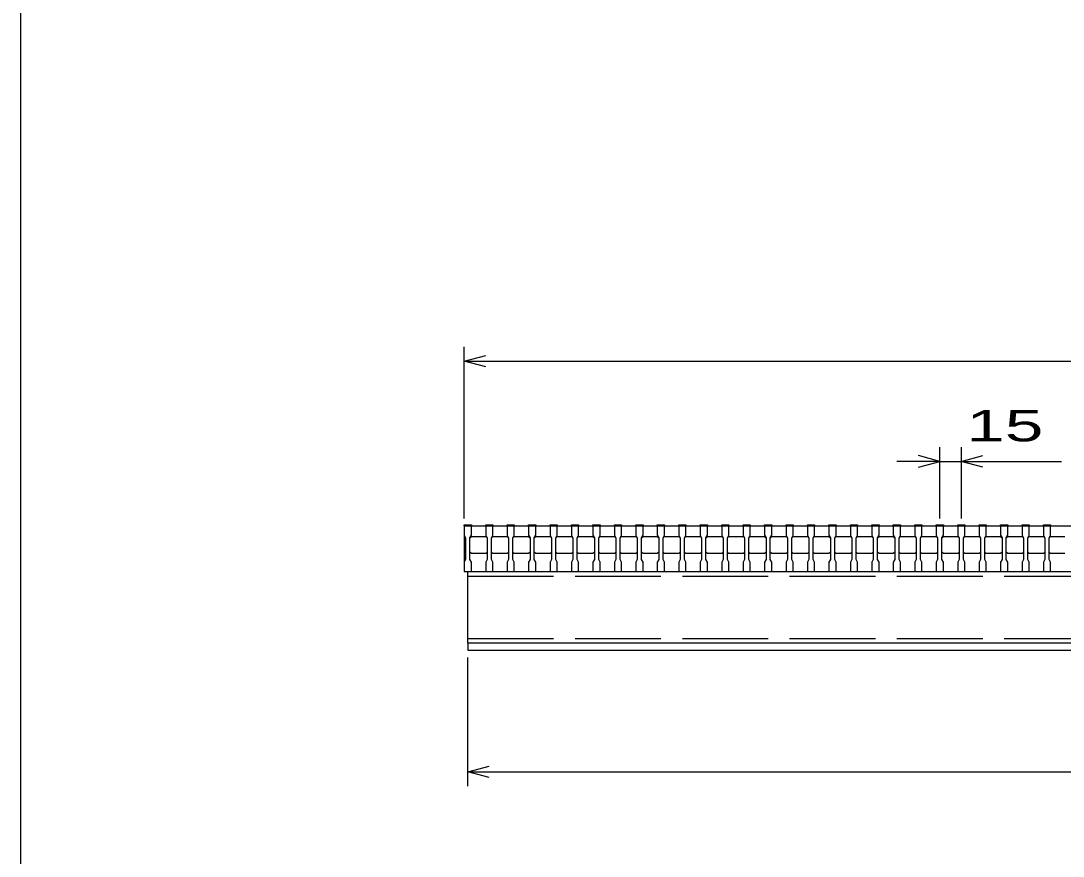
# Model space of a CAD drawing. Units: millimetres, scale not verified. Extents: x -1820 to 1731, y -1282 to 1054.
# Drawn here: x -1729 to -1000, y -698 to -114 of the extents above; entities that cross this region are included whole.
import ezdxf
from ezdxf.enums import TextEntityAlignment as Align

# ---------------------------------------------------------------- set-up
doc = ezdxf.new("R2010")
doc.units = ezdxf.units.MM
doc.header["$LTSCALE"] = 10
doc.linetypes.add('DASHED', pattern=[7.5, 6, -1.5])
for name, color, linetype, lineweight in [('0_2', 150, 'Continuous', 25), ('16', 3, 'Continuous', 25), ('22', 4, 'Continuous', 25)]:
    doc.layers.add(name, color=color, linetype=linetype, lineweight=lineweight)
doc.styles.add('ベクトル', font='')
doc.styles.get('ベクトル').set_extended_font_data('ベクトル')

msp = doc.modelspace()

# ---------------------------------------------------------------- linework, layer by layer
at = {"layer": '0_2'}
msp.add_line((-1729, -1146.5), (-1729, 1053.5), dxfattribs=at)
at = {"layer": '16'}
for p, q in [((-1419, -467.5), (-1419, -466.8)), ((-1419, -466.8), (-1414, -466.8)), ((-1419, -467.5), (-1419, -474)), ((-1414, -467.5), (-1419, -467.5)), ((-1419, -467.5), (-1419, -499.5)), ((-1419, -467.5), (-424, -467.5)), ((-1414, -466.8), (-1414, -467.5)), ((-1414, -474), (-1414, -467.5)), ((-1404, -467.5), (-1404, -466.8)), ((-1404, -466.8), (-1399, -466.8)), ((-1404, -467.5), (-1404, -474)), ((-1399, -467.5), (-1404, -467.5)), ((-1399, -466.8), (-1399, -467.5)), ((-1399, -474), (-1399, -467.5)), ((-1389, -467.5), (-1389, -466.8)), ((-1389, -466.8), (-1384, -466.8)), ((-1389, -467.5), (-1389, -474)), ((-1384, -467.5), (-1389, -467.5)), ((-1384, -466.8), (-1384, -467.5)), ((-1384, -474), (-1384, -467.5)), ((-1374, -467.5), (-1374, -466.8)), ((-1374, -466.8), (-1369, -466.8)), ((-1374, -467.5), (-1374, -474)), ((-1369, -467.5), (-1374, -467.5)), ((-1369, -466.8), (-1369, -467.5)), ((-1369, -474), (-1369, -467.5)), ((-1359, -467.5), (-1359, -466.8)), ((-1359, -466.8), (-1354, -466.8)), ((-1359, -467.5), (-1359, -474)), ((-1354, -467.5), (-1359, -467.5)), ((-1354, -466.8), (-1354, -467.5)), ((-1354, -474), (-1354, -467.5)), ((-1344, -467.5), (-1344, -466.8)), ((-1344, -466.8), (-1339, -466.8)), ((-1344, -467.5), (-1344, -474)), ((-1339, -467.5), (-1344, -467.5)), ((-1339, -466.8), (-1339, -467.5)), ((-1339, -474), (-1339, -467.5)), ((-1329, -467.5), (-1329, -466.8)), ((-1329, -466.8), (-1324, -466.8)), ((-1329, -467.5), (-1329, -474)), ((-1324, -467.5), (-1329, -467.5)), ((-1324, -466.8), (-1324, -467.5)), ((-1324, -474), (-1324, -467.5)), ((-1314, -467.5), (-1314, -466.8)), ((-1314, -466.8), (-1309, -466.8)), ((-1314, -467.5), (-1314, -474)), ((-1309, -467.5), (-1314, -467.5)), ((-1309, -466.8), (-1309, -467.5)), ((-1309, -474), (-1309, -467.5)), ((-1299, -467.5), (-1299, -466.8)), ((-1299, -466.8), (-1294, -466.8)), ((-1299, -467.5), (-1299, -474)), ((-1294, -467.5), (-1299, -467.5)), ((-1294, -466.8), (-1294, -467.5)), ((-1294, -474), (-1294, -467.5)), ((-1284, -467.5), (-1284, -466.8)), ((-1284, -466.8), (-1279, -466.8)), ((-1284, -467.5), (-1284, -474)), ((-1279, -467.5), (-1284, -467.5)), ((-1279, -466.8), (-1279, -467.5)), ((-1279, -474), (-1279, -467.5)), ((-1269, -467.5), (-1269, -466.8)), ((-1269, -466.8), (-1264, -466.8)), ((-1269, -467.5), (-1269, -474)), ((-1264, -467.5), (-1269, -467.5)), ((-1264, -466.8), (-1264, -467.5)), ((-1264, -474), (-1264, -467.5)), ((-1254, -467.5), (-1254, -466.8)), ((-1254, -466.8), (-1249, -466.8)), ((-1254, -467.5), (-1254, -474)), ((-1249, -467.5), (-1254, -467.5)), ((-1249, -466.8), (-1249, -467.5)), ((-1249, -474), (-1249, -467.5)), ((-1239, -467.5), (-1239, -466.8)), ((-1239, -466.8), (-1234, -466.8)), ((-1239, -467.5), (-1239, -474)), ((-1234, -467.5), (-1239, -467.5)), ((-1234, -466.8), (-1234, -467.5)), ((-1234, -474), (-1234, -467.5)), ((-1224, -467.5), (-1224, -466.8)), ((-1224, -466.8), (-1219, -466.8)), ((-1224, -467.5), (-1224, -474)), ((-1219, -467.5), (-1224, -467.5)), ((-1219, -466.8), (-1219, -467.5)), ((-1219, -474), (-1219, -467.5)), ((-1209, -467.5), (-1209, -466.8)), ((-1209, -466.8), (-1204, -466.8)), ((-1209, -467.5), (-1209, -474)), ((-1204, -467.5), (-1209, -467.5)), ((-1204, -466.8), (-1204, -467.5)), ((-1204, -474), (-1204, -467.5)), ((-1194, -467.5), (-1194, -466.8)), ((-1194, -466.8), (-1189, -466.8)), ((-1194, -467.5), (-1194, -474)), ((-1189, -467.5), (-1194, -467.5)), ((-1189, -466.8), (-1189, -467.5)), ((-1189, -474), (-1189, -467.5)), ((-1179, -467.5), (-1179, -466.8)), ((-1179, -466.8), (-1174, -466.8)), ((-1179, -467.5), (-1179, -474)), ((-1174, -467.5), (-1179, -467.5)), ((-1174, -466.8), (-1174, -467.5)), ((-1174, -474), (-1174, -467.5)), ((-1164, -467.5), (-1164, -466.8)), ((-1164, -466.8), (-1159, -466.8)), ((-1164, -467.5), (-1164, -474)), ((-1159, -467.5), (-1164, -467.5)), ((-1159, -466.8), (-1159, -467.5)), ((-1159, -474), (-1159, -467.5)), ((-1149, -467.5), (-1149, -466.8)), ((-1149, -466.8), (-1144, -466.8)), ((-1149, -467.5), (-1149, -474)), ((-1144, -467.5), (-1149, -467.5)), ((-1144, -466.8), (-1144, -467.5)), ((-1144, -474), (-1144, -467.5)), ((-1134, -467.5), (-1134, -466.8)), ((-1134, -466.8), (-1129, -466.8)), ((-1134, -467.5), (-1134, -474)), ((-1129, -467.5), (-1134, -467.5)), ((-1129, -466.8), (-1129, -467.5)), ((-1129, -474), (-1129, -467.5)), ((-1119, -467.5), (-1119, -466.8)), ((-1119, -466.8), (-1114, -466.8)), ((-1119, -467.5), (-1119, -474)), ((-1114, -467.5), (-1119, -467.5)), ((-1114, -466.8), (-1114, -467.5)), ((-1114, -474), (-1114, -467.5)), ((-1104, -467.5), (-1104, -466.8)), ((-1104, -466.8), (-1099, -466.8)), ((-1104, -467.5), (-1104, -474)), ((-1099, -467.5), (-1104, -467.5)), ((-1099, -466.8), (-1099, -467.5)), ((-1099, -474), (-1099, -467.5)), ((-1089, -467.5), (-1089, -466.8)), ((-1089, -466.8), (-1084, -466.8)), ((-1089, -467.5), (-1089, -474)), ((-1084, -467.5), (-1089, -467.5)), ((-1084, -466.8), (-1084, -467.5)), ((-1084, -474), (-1084, -467.5)), ((-1074, -467.5), (-1074, -466.8)), ((-1074, -466.8), (-1069, -466.8)), ((-1074, -467.5), (-1074, -474)), ((-1069, -467.5), (-1074, -467.5)), ((-1069, -466.8), (-1069, -467.5)), ((-1069, -474), (-1069, -467.5)), ((-1059, -467.5), (-1059, -466.8)), ((-1059, -466.8), (-1054, -466.8)), ((-1059, -467.5), (-1059, -474)), ((-1054, -467.5), (-1059, -467.5)), ((-1054, -466.8), (-1054, -467.5)), ((-1054, -474), (-1054, -467.5)), ((-1044, -467.5), (-1044, -466.8)), ((-1044, -466.8), (-1039, -466.8)), ((-1044, -467.5), (-1044, -474)), ((-1039, -467.5), (-1044, -467.5)), ((-1039, -466.8), (-1039, -467.5)), ((-1039, -474), (-1039, -467.5)), ((-1029, -467.5), (-1029, -466.8)), ((-1029, -466.8), (-1024, -466.8)), ((-1029, -467.5), (-1029, -474)), ((-1024, -467.5), (-1029, -467.5)), ((-1024, -466.8), (-1024, -467.5)), ((-1024, -474), (-1024, -467.5)), ((-1014, -467.5), (-1014, -466.8)), ((-1014, -466.8), (-1009, -466.8)), ((-1014, -467.5), (-1014, -474)), ((-1009, -467.5), (-1014, -467.5)), ((-1009, -466.8), (-1009, -467.5)), ((-1009, -474), (-1009, -467.5)), ((-1419, -474), (-1418, -476)), ((-1418, -476), (-1418, -491)), ((-1415, -476), (-1414, -474)), ((-1415, -476), (-1414, -475)), ((-1415, -491), (-1415, -476)), ((-1414, -475), (-1404, -475)), ((-1404, -474), (-1403, -476)), ((-1404, -475), (-1403, -476)), ((-1403, -476), (-1403, -491)), ((-1400, -476), (-1399, -474)), ((-1400, -476), (-1399, -475)), ((-1400, -491), (-1400, -476)), ((-1399, -475), (-1389, -475)), ((-1389, -474), (-1388, -476)), ((-1389, -475), (-1388, -476)), ((-1388, -476), (-1388, -491)), ((-1385, -476), (-1384, -474)), ((-1385, -476), (-1384, -475)), ((-1385, -491), (-1385, -476)), ((-1384, -475), (-1374, -475)), ((-1374, -474), (-1373, -476)), ((-1374, -475), (-1373, -476)), ((-1373, -476), (-1373, -491)), ((-1370, -476), (-1369, -474)), ((-1370, -476), (-1369, -475)), ((-1370, -491), (-1370, -476)), ((-1369, -475), (-1359, -475)), ((-1359, -474), (-1358, -476)), ((-1359, -475), (-1358, -476)), ((-1358, -476), (-1358, -491)), ((-1355, -476), (-1354, -474)), ((-1355, -476), (-1354, -475)), ((-1355, -491), (-1355, -476)), ((-1354, -475), (-1344, -475)), ((-1344, -474), (-1343, -476)), ((-1344, -475), (-1343, -476)), ((-1343, -476), (-1343, -491)), ((-1340, -476), (-1339, -474)), ((-1340, -476), (-1339, -475)), ((-1340, -491), (-1340, -476)), ((-1339, -475), (-1329, -475)), ((-1329, -474), (-1328, -476)), ((-1329, -475), (-1328, -476)), ((-1328, -476), (-1328, -491)), ((-1325, -476), (-1324, -474)), ((-1325, -476), (-1324, -475)), ((-1325, -491), (-1325, -476)), ((-1324, -475), (-1314, -475)), ((-1314, -474), (-1313, -476)), ((-1314, -475), (-1313, -476)), ((-1313, -476), (-1313, -491)), ((-1310, -476), (-1309, -474)), ((-1310, -476), (-1309, -475)), ((-1310, -491), (-1310, -476)), ((-1309, -475), (-1299, -475)), ((-1299, -474), (-1298, -476)), ((-1299, -475), (-1298, -476)), ((-1298, -476), (-1298, -491)), ((-1295, -476), (-1294, -474)), ((-1295, -476), (-1294, -475)), ((-1295, -491), (-1295, -476)), ((-1294, -475), (-1284, -475)), ((-1284, -474), (-1283, -476)), ((-1284, -475), (-1283, -476)), ((-1283, -476), (-1283, -491)), ((-1280, -476), (-1279, -474)), ((-1280, -476), (-1279, -475)), ((-1280, -491), (-1280, -476)), ((-1279, -475), (-1269, -475)), ((-1269, -474), (-1268, -476)), ((-1269, -475), (-1268, -476)), ((-1268, -476), (-1268, -491)), ((-1265, -476), (-1264, -474)), ((-1265, -476), (-1264, -475)), ((-1265, -491), (-1265, -476)), ((-1264, -475), (-1254, -475)), ((-1254, -474), (-1253, -476)), ((-1254, -475), (-1253, -476)), ((-1253, -476), (-1253, -491)), ((-1250, -476), (-1249, -474)), ((-1250, -476), (-1249, -475)), ((-1250, -491), (-1250, -476)), ((-1249, -475), (-1239, -475)), ((-1239, -474), (-1238, -476)), ((-1239, -475), (-1238, -476)), ((-1238, -476), (-1238, -491)), ((-1235, -476), (-1234, -474)), ((-1235, -476), (-1234, -475)), ((-1235, -491), (-1235, -476)), ((-1234, -475), (-1224, -475)), ((-1224, -474), (-1223, -476)), ((-1224, -475), (-1223, -476)), ((-1223, -476), (-1223, -491)), ((-1220, -476), (-1219, -474)), ((-1220, -476), (-1219, -475)), ((-1220, -491), (-1220, -476)), ((-1219, -475), (-1209, -475)), ((-1209, -474), (-1208, -476)), ((-1209, -475), (-1208, -476)), ((-1208, -476), (-1208, -491)), ((-1205, -476), (-1204, -474)), ((-1205, -476), (-1204, -475)), ((-1205, -491), (-1205, -476)), ((-1204, -475), (-1194, -475)), ((-1194, -474), (-1193, -476)), ((-1194, -475), (-1193, -476)), ((-1193, -476), (-1193, -491)), ((-1190, -476), (-1189, -474)), ((-1190, -476), (-1189, -475)), ((-1190, -491), (-1190, -476)), ((-1189, -475), (-1179, -475)), ((-1179, -474), (-1178, -476)), ((-1179, -475), (-1178, -476)), ((-1178, -476), (-1178, -491)), ((-1175, -476), (-1174, -474)), ((-1175, -476), (-1174, -475)), ((-1175, -491), (-1175, -476)), ((-1174, -475), (-1164, -475)), ((-1164, -474), (-1163, -476)), ((-1164, -475), (-1163, -476)), ((-1163, -476), (-1163, -491)), ((-1160, -476), (-1159, -474)), ((-1160, -476), (-1159, -475)), ((-1160, -491), (-1160, -476)), ((-1159, -475), (-1149, -475)), ((-1149, -474), (-1148, -476)), ((-1149, -475), (-1148, -476)), ((-1148, -476), (-1148, -491)), ((-1145, -476), (-1144, -474)), ((-1145, -476), (-1144, -475)), ((-1145, -491), (-1145, -476)), ((-1144, -475), (-1134, -475)), ((-1134, -474), (-1133, -476)), ((-1134, -475), (-1133, -476)), ((-1133, -476), (-1133, -491)), ((-1130, -476), (-1129, -474)), ((-1130, -476), (-1129, -475)), ((-1130, -491), (-1130, -476)), ((-1129, -475), (-1119, -475)), ((-1119, -474), (-1118, -476)), ((-1119, -475), (-1118, -476)), ((-1118, -476), (-1118, -491)), ((-1115, -476), (-1114, -474)), ((-1115, -476), (-1114, -475)), ((-1115, -491), (-1115, -476)), ((-1114, -475), (-1104, -475)), ((-1104, -474), (-1103, -476)), ((-1104, -475), (-1103, -476)), ((-1103, -476), (-1103, -491)), ((-1100, -476), (-1099, -474)), ((-1100, -476), (-1099, -475)), ((-1100, -491), (-1100, -476)), ((-1099, -475), (-1089, -475)), ((-1089, -474), (-1088, -476)), ((-1089, -475), (-1088, -476)), ((-1088, -476), (-1088, -491)), ((-1085, -476), (-1084, -474)), ((-1085, -476), (-1084, -475)), ((-1085, -491), (-1085, -476)), ((-1084, -475), (-1074, -475)), ((-1074, -474), (-1073, -476)), ((-1074, -475), (-1073, -476)), ((-1073, -476), (-1073, -491)), ((-1070, -476), (-1069, -474)), ((-1070, -476), (-1069, -475)), ((-1070, -491), (-1070, -476)), ((-1069, -475), (-1059, -475)), ((-1059, -474), (-1058, -476)), ((-1059, -475), (-1058, -476)), ((-1058, -476), (-1058, -491)), ((-1055, -476), (-1054, -474)), ((-1055, -476), (-1054, -475)), ((-1055, -491), (-1055, -476)), ((-1054, -475), (-1044, -475)), ((-1044, -474), (-1043, -476)), ((-1044, -475), (-1043, -476)), ((-1043, -476), (-1043, -491)), ((-1040, -476), (-1039, -474)), ((-1040, -476), (-1039, -475)), ((-1040, -491), (-1040, -476)), ((-1039, -475), (-1029, -475)), ((-1029, -474), (-1028, -476)), ((-1029, -475), (-1028, -476)), ((-1028, -476), (-1028, -491)), ((-1025, -476), (-1024, -474)), ((-1025, -476), (-1024, -475)), ((-1025, -491), (-1025, -476)), ((-1024, -475), (-1014, -475)), ((-1014, -474), (-1013, -476)), ((-1014, -475), (-1013, -476)), ((-1013, -476), (-1013, -491)), ((-1010, -476), (-1009, -474)), ((-1010, -476), (-1009, -475)), ((-1010, -491), (-1010, -476)), ((-1009, -475), (-999, -475)), ((-1414, -487), (-1415, -486)), ((-1404, -487), (-1414, -487)), ((-1403, -486), (-1404, -487)), ((-1399, -487), (-1400, -486)), ((-1389, -487), (-1399, -487)), ((-1388, -486), (-1389, -487)), ((-1384, -487), (-1385, -486)), ((-1374, -487), (-1384, -487)), ((-1373, -486), (-1374, -487)), ((-1369, -487), (-1370, -486)), ((-1359, -487), (-1369, -487)), ((-1358, -486), (-1359, -487)), ((-1354, -487), (-1355, -486)), ((-1344, -487), (-1354, -487)), ((-1343, -486), (-1344, -487)), ((-1339, -487), (-1340, -486)), ((-1329, -487), (-1339, -487)), ((-1328, -486), (-1329, -487)), ((-1324, -487), (-1325, -486)), ((-1314, -487), (-1324, -487)), ((-1313, -486), (-1314, -487)), ((-1309, -487), (-1310, -486)), ((-1299, -487), (-1309, -487)), ((-1298, -486), (-1299, -487)), ((-1294, -487), (-1295, -486)), ((-1284, -487), (-1294, -487)), ((-1283, -486), (-1284, -487)), ((-1279, -487), (-1280, -486)), ((-1269, -487), (-1279, -487)), ((-1268, -486), (-1269, -487)), ((-1264, -487), (-1265, -486)), ((-1254, -487), (-1264, -487)), ((-1253, -486), (-1254, -487)), ((-1249, -487), (-1250, -486)), ((-1239, -487), (-1249, -487)), ((-1238, -486), (-1239, -487)), ((-1234, -487), (-1235, -486)), ((-1224, -487), (-1234, -487)), ((-1223, -486), (-1224, -487)), ((-1219, -487), (-1220, -486)), ((-1209, -487), (-1219, -487)), ((-1208, -486), (-1209, -487)), ((-1204, -487), (-1205, -486)), ((-1194, -487), (-1204, -487)), ((-1193, -486), (-1194, -487)), ((-1189, -487), (-1190, -486)), ((-1179, -487), (-1189, -487)), ((-1178, -486), (-1179, -487)), ((-1174, -487), (-1175, -486)), ((-1164, -487), (-1174, -487)), ((-1163, -486), (-1164, -487)), ((-1159, -487), (-1160, -486)), ((-1149, -487), (-1159, -487)), ((-1148, -486), (-1149, -487)), ((-1144, -487), (-1145, -486)), ((-1134, -487), (-1144, -487)), ((-1133, -486), (-1134, -487)), ((-1129, -487), (-1130, -486)), ((-1119, -487), (-1129, -487)), ((-1118, -486), (-1119, -487)), ((-1114, -487), (-1115, -486)), ((-1104, -487), (-1114, -487)), ((-1103, -486), (-1104, -487)), ((-1099, -487), (-1100, -486)), ((-1089, -487), (-1099, -487)), ((-1088, -486), (-1089, -487)), ((-1084, -487), (-1085, -486)), ((-1074, -487), (-1084, -487)), ((-1073, -486), (-1074, -487)), ((-1069, -487), (-1070, -486)), ((-1059, -487), (-1069, -487)), ((-1058, -486), (-1059, -487)), ((-1054, -487), (-1055, -486)), ((-1044, -487), (-1054, -487)), ((-1043, -486), (-1044, -487)), ((-1039, -487), (-1040, -486)), ((-1029, -487), (-1039, -487)), ((-1028, -486), (-1029, -487)), ((-1024, -487), (-1025, -486)), ((-1014, -487), (-1024, -487)), ((-1013, -486), (-1014, -487)), ((-1009, -487), (-1010, -486)), ((-999, -487), (-1009, -487)), ((-1418, -491), (-1419, -493)), ((-1419, -493), (-1419, -499.5)), ((-1414, -493), (-1415, -491)), ((-1414, -499.5), (-1414, -493)), ((-1403, -491), (-1404, -493)), ((-1404, -493), (-1404, -499.5)), ((-1399, -493), (-1400, -491)), ((-1399, -499.5), (-1399, -493)), ((-1388, -491), (-1389, -493)), ((-1389, -493), (-1389, -499.5)), ((-1384, -493), (-1385, -491)), ((-1384, -499.5), (-1384, -493)), ((-1373, -491), (-1374, -493)), ((-1374, -493), (-1374, -499.5)), ((-1369, -493), (-1370, -491)), ((-1369, -499.5), (-1369, -493)), ((-1358, -491), (-1359, -493)), ((-1359, -493), (-1359, -499.5)), ((-1354, -493), (-1355, -491)), ((-1354, -499.5), (-1354, -493)), ((-1343, -491), (-1344, -493)), ((-1344, -493), (-1344, -499.5)), ((-1339, -493), (-1340, -491)), ((-1339, -499.5), (-1339, -493)), ((-1328, -491), (-1329, -493)), ((-1329, -493), (-1329, -499.5)), ((-1324, -493), (-1325, -491)), ((-1324, -499.5), (-1324, -493)), ((-1313, -491), (-1314, -493)), ((-1314, -493), (-1314, -499.5)), ((-1309, -493), (-1310, -491)), ((-1309, -499.5), (-1309, -493)), ((-1298, -491), (-1299, -493)), ((-1299, -493), (-1299, -499.5)), ((-1294, -493), (-1295, -491)), ((-1294, -499.5), (-1294, -493)), ((-1283, -491), (-1284, -493)), ((-1284, -493), (-1284, -499.5)), ((-1279, -493), (-1280, -491)), ((-1279, -499.5), (-1279, -493)), ((-1268, -491), (-1269, -493)), ((-1269, -493), (-1269, -499.5)), ((-1264, -493), (-1265, -491)), ((-1264, -499.5), (-1264, -493)), ((-1253, -491), (-1254, -493)), ((-1254, -493), (-1254, -499.5)), ((-1249, -493), (-1250, -491)), ((-1249, -499.5), (-1249, -493)), ((-1238, -491), (-1239, -493)), ((-1239, -493), (-1239, -499.5)), ((-1234, -493), (-1235, -491)), ((-1234, -499.5), (-1234, -493)), ((-1223, -491), (-1224, -493)), ((-1224, -493), (-1224, -499.5)), ((-1219, -493), (-1220, -491)), ((-1219, -499.5), (-1219, -493)), ((-1208, -491), (-1209, -493)), ((-1209, -493), (-1209, -499.5)), ((-1204, -493), (-1205, -491)), ((-1204, -499.5), (-1204, -493)), ((-1193, -491), (-1194, -493)), ((-1194, -493), (-1194, -499.5)), ((-1189, -493), (-1190, -491)), ((-1189, -499.5), (-1189, -493)), ((-1178, -491), (-1179, -493)), ((-1179, -493), (-1179, -499.5)), ((-1174, -493), (-1175, -491)), ((-1174, -499.5), (-1174, -493)), ((-1163, -491), (-1164, -493)), ((-1164, -493), (-1164, -499.5)), ((-1159, -493), (-1160, -491)), ((-1159, -499.5), (-1159, -493)), ((-1148, -491), (-1149, -493)), ((-1149, -493), (-1149, -499.5)), ((-1144, -493), (-1145, -491)), ((-1144, -499.5), (-1144, -493)), ((-1133, -491), (-1134, -493)), ((-1134, -493), (-1134, -499.5)), ((-1129, -493), (-1130, -491)), ((-1129, -499.5), (-1129, -493)), ((-1118, -491), (-1119, -493)), ((-1119, -493), (-1119, -499.5)), ((-1114, -493), (-1115, -491)), ((-1114, -499.5), (-1114, -493)), ((-1103, -491), (-1104, -493)), ((-1104, -493), (-1104, -499.5)), ((-1099, -493), (-1100, -491)), ((-1099, -499.5), (-1099, -493)), ((-1088, -491), (-1089, -493)), ((-1089, -493), (-1089, -499.5)), ((-1084, -493), (-1085, -491)), ((-1084, -499.5), (-1084, -493)), ((-1073, -491), (-1074, -493)), ((-1074, -493), (-1074, -499.5)), ((-1069, -493), (-1070, -491)), ((-1069, -499.5), (-1069, -493)), ((-1058, -491), (-1059, -493)), ((-1059, -493), (-1059, -499.5)), ((-1054, -493), (-1055, -491)), ((-1054, -499.5), (-1054, -493)), ((-1043, -491), (-1044, -493)), ((-1044, -493), (-1044, -499.5)), ((-1039, -493), (-1040, -491)), ((-1039, -499.5), (-1039, -493)), ((-1028, -491), (-1029, -493)), ((-1029, -493), (-1029, -499.5)), ((-1024, -493), (-1025, -491)), ((-1024, -499.5), (-1024, -493)), ((-1013, -491), (-1014, -493)), ((-1014, -493), (-1014, -499.5)), ((-1009, -493), (-1010, -491)), ((-1009, -499.5), (-1009, -493)), ((-1419, -499.5), (-1414, -499.5)), ((-1419, -499.5), (-424, -499.5)), ((-1416.5, -499.5), (-426.5, -499.5)), ((-1416.5, -549.5), (-1416.5, -499.5)), ((-1404, -499.5), (-1399, -499.5)), ((-1389, -499.5), (-1384, -499.5)), ((-1374, -499.5), (-1369, -499.5)), ((-1359, -499.5), (-1354, -499.5)), ((-1344, -499.5), (-1339, -499.5)), ((-1329, -499.5), (-1324, -499.5)), ((-1314, -499.5), (-1309, -499.5)), ((-1299, -499.5), (-1294, -499.5)), ((-1284, -499.5), (-1279, -499.5)), ((-1269, -499.5), (-1264, -499.5)), ((-1254, -499.5), (-1249, -499.5)), ((-1239, -499.5), (-1234, -499.5)), ((-1224, -499.5), (-1219, -499.5)), ((-1209, -499.5), (-1204, -499.5)), ((-1194, -499.5), (-1189, -499.5)), ((-1179, -499.5), (-1174, -499.5)), ((-1164, -499.5), (-1159, -499.5)), ((-1149, -499.5), (-1144, -499.5)), ((-1134, -499.5), (-1129, -499.5)), ((-1119, -499.5), (-1114, -499.5)), ((-1104, -499.5), (-1099, -499.5)), ((-1089, -499.5), (-1084, -499.5)), ((-1074, -499.5), (-1069, -499.5)), ((-1059, -499.5), (-1054, -499.5)), ((-1044, -499.5), (-1039, -499.5)), ((-1029, -499.5), (-1024, -499.5)), ((-1014, -499.5), (-1009, -499.5)), ((-426.5, -549.5), (-1416.5, -549.5)), ((-1416.5, -549.5), (-1416.5, -554.5)), ((-426.5, -549.5), (-1416.5, -549.5)), ((-1416.5, -554.5), (-426.5, -554.5))]:
    msp.add_line(p, q, dxfattribs=at)
at = {"layer": '16', "linetype": 'DASHED'}
for p, q in [((-1416.5, -502.7), (-426.5, -502.7)), ((-1416.5, -546.3), (-426.5, -546.3))]:
    msp.add_line(p, q, dxfattribs=at)
at = {"layer": '22'}
for p, q in [((-1419, -462.5), (-1419, -342.5)), ((-1419, -352.5), (-1404, -348.5)), ((-1404, -356.5), (-1419, -352.5)), ((-1419, -352.5), (-424, -352.5)), ((-1086.5, -462.5), (-1086.5, -412.5)), ((-1071.5, -412.5), (-1071.5, -462.5)), ((-1086.5, -422.5), (-1116.5, -422.5)), ((-1086.5, -422.5), (-1101.5, -418.5)), ((-1101.5, -426.5), (-1086.5, -422.5)), ((-1086.5, -422.5), (-1071.5, -422.5)), ((-1071.5, -422.5), (-1056.5, -418.5)), ((-1056.5, -426.5), (-1071.5, -422.5)), ((-1071.5, -422.5), (-1001.5, -422.5)), ((-1416.5, -649.5), (-1416.5, -559.5)), ((-1416.5, -639.5), (-1401.5, -635.5)), ((-1401.5, -643.5), (-1416.5, -639.5)), ((-1416.5, -639.5), (-426.5, -639.5))]:
    msp.add_line(p, q, dxfattribs=at)

# ---------------------------------------------------------------- texts
at = {"layer": '22', "color": 2, "style": 'ベクトル', "width": 1.65}
msp.add_text(' 15 ', height=21.99, dxfattribs=at).set_placement((-1081.5, -397.5), align=Align.MIDDLE_LEFT)

doc.saveas('drawing.dxf')
